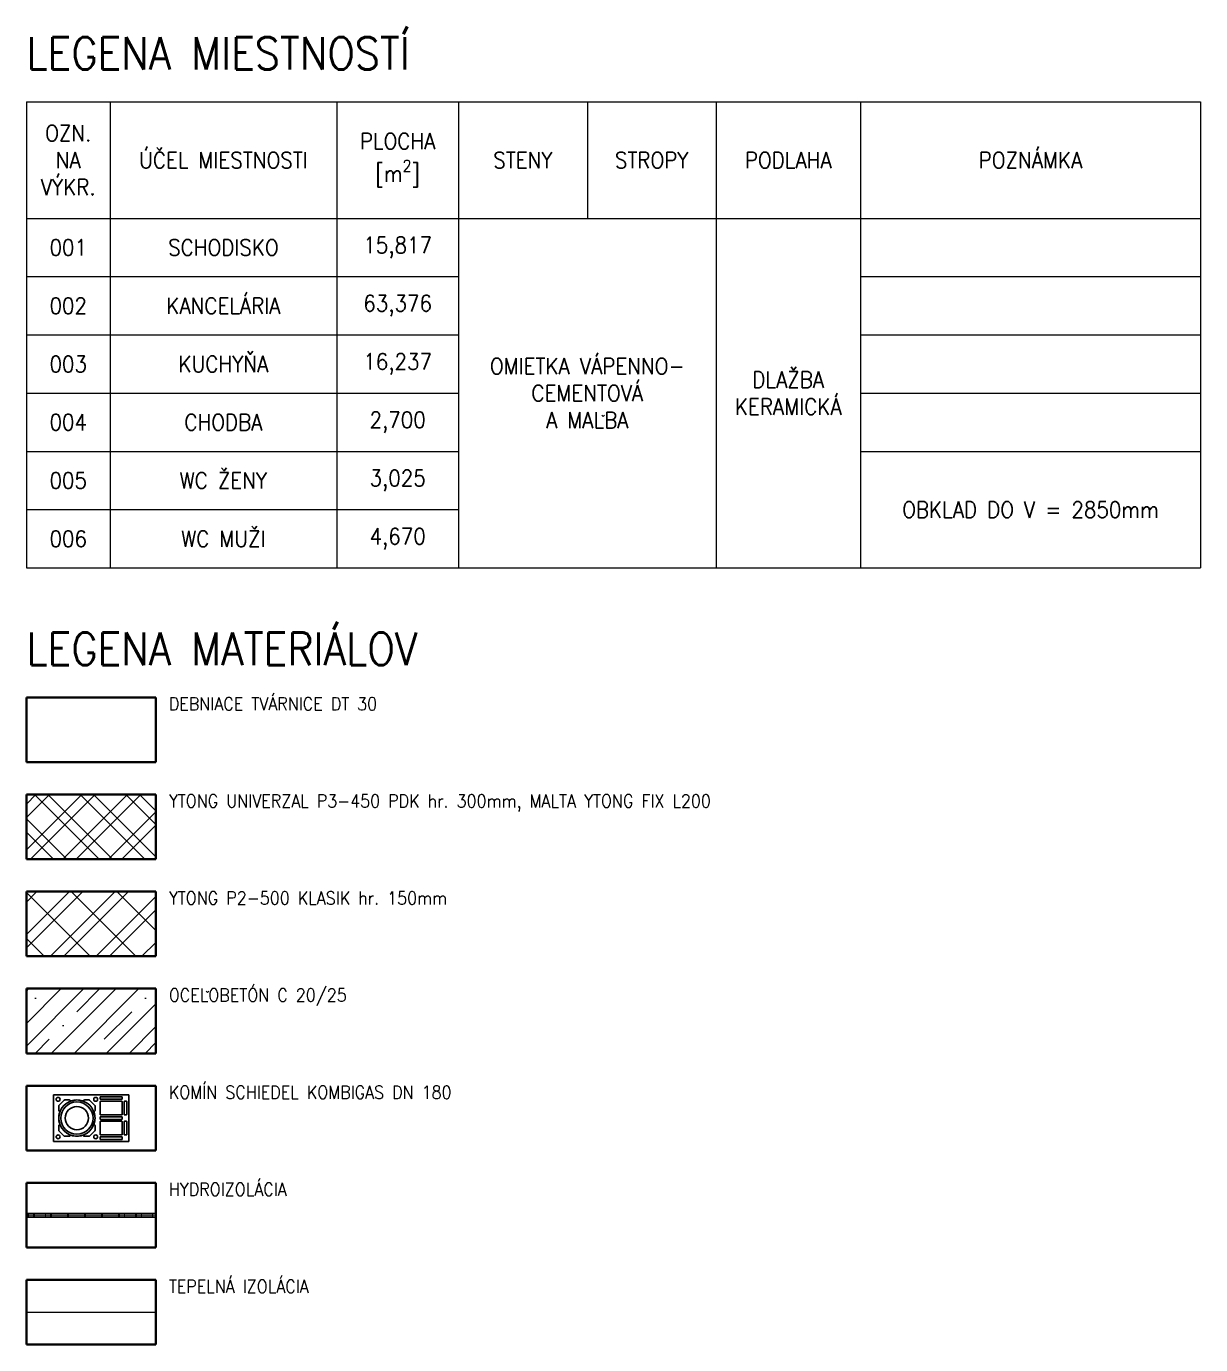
# Model space of a CAD drawing. Header units: millimetres. Extents: x 5932 to 41776, y 4339 to 21815.
# Drawn here: x 32709 to 41776, y 9125 to 19309 of the extents above; entities that cross this region are included whole.
import ezdxf

# ---------------------------------------------------------------- set-up
doc = ezdxf.new("R2010")
doc.units = ezdxf.units.MM
doc.header["$MEASUREMENT"] = 0
doc.linetypes.add('ACAD_ISO03W100', pattern=[30, 12, -18])
for name, color, linetype, lineweight in [('0.18', 51, 'Continuous', 18), ('0.25', 255, 'Continuous', 25), ('0.35', 6, 'Continuous', 35), ('0.6', 10, 'Continuous', 60), ('Hydroizolácia', 50, 'ACAD_ISO03W100', 50)]:
    doc.layers.add(name, color=color, linetype=linetype, lineweight=lineweight)
doc.styles.add('MyTextStyle', font='romans.shx', dxfattribs={"width": 0.9})
doc.linetypes.add('TEPELNAIZOLACIA', pattern='A,0.004,[1,tepelnaizolacia,S=1,R=360,X=0,Y=0],-400', length=400.004)

msp = doc.modelspace()

# ---------------------------------------------------------------- hatches: boundary and pattern name
at = {"layer": '0.18'}
h = msp.add_hatch(dxfattribs=at)
h.set_pattern_fill('MURIVOVYSOKAPEVNOST', color=256, scale=250, pattern_type=2)
h.set_pattern_definition([(45, (883.63, 2585.85), (0, 353.5534), []), (45, (1133.63, 2585.85), (0, 353.5534), []), (135, (883.63, 2585.85), (-353.5534, 3e-14), []), (135, (1133.63, 2585.85), (-353.5534, 3e-14), [])])
h.paths.add_polyline_path([(33709, 12875.3), (33709, 13375.3), (32709, 13375.3), (32709, 12875.3)])
at = {"layer": '0.18', "ltscale": 2}
h = msp.add_hatch(dxfattribs=at)
h.set_pattern_fill('MURIVOSTREDNAPEVNOST', color=256, scale=250, pattern_type=2)
h.set_pattern_definition([(45, (41.8, 28.84), (0, 353.5534), []), (45, (291.8, 28.84), (0, 353.5534), []), (135, (41.8, 28.84), (-353.5534, 3e-14), [])])
h.paths.add_polyline_path([(32709, 12625.3), (32709, 12125.3), (33709, 12125.3), (33709, 12625.3)])
h = msp.add_hatch(dxfattribs=at)
h.set_pattern_fill('BETONSVYSTUZOU', color=256, scale=300, pattern_type=2)
h.set_pattern_definition([(45, (341.8, 28.84), (0, 424.264), []), (45, (641.8, 28.84), (212.132, 636.396), [300, -150, 0, -150]), (45, (941.8, 28.84), (0, 424.264), [])])
h.paths.add_polyline_path([(32709, 11875.3), (32709, 11375.3), (33709, 11375.3), (33709, 11875.3)])

# ---------------------------------------------------------------- linework, layer by layer
for p, q in [((32709, 18725.3), (41775.9, 18725.3)), ((32709, 18725.3), (32709, 15125.3)), ((33355.6, 18725.3), (33355.6, 15125.3)), ((35105.5, 18725.3), (35105.5, 15125.3)), ((36046.2, 18725.3), (36046.2, 15125.3)), ((37040.4, 18725.3), (37040.4, 17825.3)), ((38034.7, 18725.3), (38034.7, 15125.3)), ((39149, 18725.3), (39149, 15125.3)), ((41775.9, 18725.3), (41775.9, 15125.3)), ((32709, 17825.3), (41775.9, 17825.3)), ((32709, 17375.3), (36046.2, 17375.3)), ((39149, 17375.3), (41775.9, 17375.3)), ((32709, 16925.3), (36046.2, 16925.3)), ((39149, 16925.3), (41775.9, 16925.3)), ((32709, 16475.3), (36046.2, 16475.3)), ((39149, 16475.3), (41775.9, 16475.3)), ((32709, 16025.3), (36046.2, 16025.3)), ((39149, 16025.3), (41775.9, 16025.3)), ((32709, 15575.3), (36046.2, 15575.3)), ((32709, 15125.3), (41775.9, 15125.3))]:
    msp.add_line(p, q, dxfattribs=at)
at = {"layer": '0.18', "ltscale": 0.125}
for p, q in [((32709, 10140.3), (33709, 10140.3)), ((32709, 10110.3), (33709, 10110.3))]:
    msp.add_line(p, q, dxfattribs=at)
at = {"layer": '0.18', "linetype": 'TEPELNAIZOLACIA', "ltscale": 0.005}
msp.add_line((32709, 9375.3), (33709, 9375.3), dxfattribs=at)
at = {"layer": '0.25', "ltscale": 2}
for p, q in [((37152.4, 16305.8), (37163, 16295.1)), ((37163, 16295.1), (37173.6, 16305.8))]:
    msp.add_line(p, q, dxfattribs=at)
at = {"layer": '0.25'}
for p, q in [((34096.5, 11855.8), (34107.1, 11845.2)), ((34107.1, 11845.2), (34117.7, 11855.8)), ((32998.4, 11012.4), (32961.9, 10975.9)), ((33039.7, 11015.3), (33005.4, 11015.3)), ((33050.2, 11008.9), (33046.8, 11012.4)), ((33151.2, 11012.4), (33147.8, 11008.9)), ((33192.5, 11015.3), (33158.3, 11015.3)), ((33236, 10975.9), (33199.6, 11012.4)), ((32959, 10968.8), (32959, 10934.6)), ((32961.9, 10927.5), (32965.3, 10924.1)), ((33232.6, 10924.1), (33236, 10927.5)), ((33239, 10934.6), (33239, 10968.8)), ((32959, 10816), (32959, 10781.8)), ((32965.3, 10826.5), (32961.9, 10823.1)), ((33236, 10823.1), (33232.6, 10826.5)), ((33239, 10781.8), (33239, 10816)), ((32961.9, 10774.7), (32998.4, 10738.2)), ((33005.4, 10735.3), (33039.7, 10735.3)), ((33046.8, 10738.2), (33050.2, 10741.7)), ((33147.8, 10741.7), (33151.2, 10738.2)), ((33158.3, 10735.3), (33192.5, 10735.3)), ((33199.6, 10738.2), (33236, 10774.7))]:
    msp.add_line(p, q, dxfattribs=at)
at = {"layer": '0.25', "ltscale": 5}
for p, q in [((32919, 11055.3), (33499, 11055.3)), ((32919, 10695.3), (32919, 11055.3)), ((33499, 11055.3), (33499, 10695.3)), ((33499, 10695.3), (32919, 10695.3))]:
    msp.add_line(p, q, dxfattribs=at)
at = {"layer": '0.25'}
for points in [[(33279, 11023.3), (33279, 11037.3, -0.4142136), (33282, 11040.3), (33446, 11040.3, -0.4142136), (33449, 11037.3), (33449, 11023.3, -0.4142136), (33446, 11020.3), (33282, 11020.3, -0.4142136)], [(33464, 10903.3), (33464, 11002.3, -0.4142136), (33467, 11005.3), (33481, 11005.3, -0.4142136), (33484, 11002.3), (33484, 10903.3, -0.4142136), (33481, 10900.3), (33467, 10900.3, -0.4142136)], [(33279, 10868.3), (33279, 10882.3, -0.4142136), (33282, 10885.3), (33446, 10885.3, -0.4142136), (33449, 10882.3), (33449, 10868.3, -0.4142136), (33446, 10865.3), (33282, 10865.3, -0.4142136)], [(33464, 10748.3), (33464, 10847.3, -0.4142136), (33467, 10850.3), (33481, 10850.3, -0.4142136), (33484, 10847.3), (33484, 10748.3, -0.4142136), (33481, 10745.3), (33467, 10745.3, -0.4142136)], [(33279, 10713.3), (33279, 10727.3, -0.4142136), (33282, 10730.3), (33446, 10730.3, -0.4142136), (33449, 10727.3), (33449, 10713.3, -0.4142136), (33446, 10710.3), (33282, 10710.3, -0.4142136)]]:
    msp.add_lwpolyline(points, format="xyb", close=True, dxfattribs=at)
at = {"layer": '0.25', "ltscale": 5}
for points in [[(33279, 10903.3), (33279, 11002.3, -0.4142136), (33282, 11005.3), (33446, 11005.3, -0.4142136), (33449, 11002.3), (33449, 10903.3, -0.4142136), (33446, 10900.3), (33282, 10900.3, -0.4142136)], [(33279, 10748.3), (33279, 10847.3, -0.4142136), (33282, 10850.3), (33446, 10850.3, -0.4142136), (33449, 10847.3), (33449, 10748.3, -0.4142136), (33446, 10745.3), (33282, 10745.3, -0.4142136)]]:
    msp.add_lwpolyline(points, format="xyb", close=True, dxfattribs=at)
at = {"layer": '0.25'}
for centre, radius in [((32954, 11020.3), 15), ((33099, 10875.3), 140), ((33244, 11020.3), 15), ((33099, 10875.3), 90), ((32954, 10730.3), 15), ((33244, 10730.3), 15)]:
    msp.add_circle(centre, radius, dxfattribs=at)
at = {"layer": '0.25', "ltscale": 1.3}
msp.add_circle((33099, 10875.3), 124.6, dxfattribs=at)
at = {"layer": '0.25'}
for centre, radius, start, end in [((33005.4, 11005.3), 10, 90, 135), ((33039.7, 11005.3), 10, 45, 90), ((33053, 11011.8), 4, 225, 288.6122), ((33099, 10875.3), 140, 90, 108.6122), ((33099, 10875.3), 140, 71.3878, 90), ((33144.9, 11011.8), 4, 251.3878, 315), ((33158.3, 11005.3), 10, 90, 135), ((33192.5, 11005.3), 10, 45, 90), ((32969, 10968.8), 10, 135, 180), ((32969, 10934.6), 10, 180, 225), ((33099, 10875.3), 140, 161.3878, 180), ((32962.5, 10921.3), 4, 341.3878, 45), ((33235.4, 10921.3), 4, 135, 198.6122), ((33099, 10875.3), 140, 0, 18.6122), ((33229, 10968.8), 10, 0, 45), ((33229, 10934.6), 10, 315, 0), ((33099, 10875.3), 140, 180, 198.6122), ((32969, 10816), 10, 135, 180), ((32962.5, 10829.3), 4, 315, 18.6122), ((33235.4, 10829.3), 4, 161.3878, 225), ((33099, 10875.3), 140, 341.3878, 0), ((33229, 10816), 10, 0, 45), ((32969, 10781.8), 10, 180, 225), ((33005.4, 10745.3), 10, 225, 270), ((33039.7, 10745.3), 10, 270, 315), ((33053, 10738.8), 4, 71.3878, 135), ((33099, 10875.3), 140, 251.3878, 270), ((33099, 10875.3), 140, 270, 288.6122), ((33144.9, 10738.8), 4, 45, 108.6122), ((33158.3, 10745.3), 10, 225, 270), ((33192.5, 10745.3), 10, 270, 315), ((33229, 10781.8), 10, 315, 0)]:
    msp.add_arc(centre, radius, start, end, dxfattribs=at)
at = {"layer": '0.35', "ltscale": 2}
for p, q in [((32709, 14125.3), (33709, 14125.3)), ((32709, 14125.3), (32709, 13625.3)), ((33709, 13625.3), (33709, 14125.3)), ((32709, 13625.3), (33709, 13625.3)), ((32709, 13375.3), (33709, 13375.3)), ((32709, 13375.3), (32709, 12875.3)), ((33709, 12875.3), (33709, 13375.3)), ((32709, 12875.3), (33709, 12875.3)), ((32709, 12625.3), (33709, 12625.3)), ((32709, 12625.3), (32709, 12125.3)), ((33709, 12125.3), (33709, 12625.3)), ((32709, 12125.3), (33709, 12125.3)), ((32709, 11875.3), (33709, 11875.3)), ((32709, 11875.3), (32709, 11375.3)), ((33709, 11375.3), (33709, 11875.3)), ((32709, 11375.3), (33709, 11375.3)), ((32709, 11125.3), (33709, 11125.3)), ((32709, 11125.3), (32709, 10625.3)), ((33709, 10625.3), (33709, 11125.3)), ((32709, 10625.3), (33709, 10625.3)), ((32709, 10375.3), (33709, 10375.3)), ((32709, 10375.3), (32709, 9875.3)), ((33709, 9875.3), (33709, 10375.3)), ((32709, 9875.3), (33709, 9875.3)), ((32709, 9625.3), (33709, 9625.3)), ((32709, 9625.3), (32709, 9125.3)), ((33709, 9125.3), (33709, 9625.3)), ((32709, 9125.3), (33709, 9125.3))]:
    msp.add_line(p, q, dxfattribs=at)
at = {"layer": 'Hydroizolácia', "ltscale": 0.125}
msp.add_line((32709, 10125.3), (33709, 10125.3), dxfattribs=at)

# ---------------------------------------------------------------- texts
at = {"layer": '0.25', "char_height": 125, "attachment_point": 5, "style": 'MyTextStyle'}
for s, width, heights, insert in [('{\\Fromans|c238;OZN.\\PNA\\PVÝKR.}', 393.071, [0], (33032.3, 18275.3)), ('\\A1;{\\Fromans|c238;PLOCHA\\P[m\\H0.7x;\\S2^ ;\\H1.42857x;]}', 393.071, [0], (35575.8, 18275.3)), ('{\\Fromans|c238;ÚČEL MIESTNOSTI}', 1584.961, [196.9], (34230.6, 18275.3)), ('{\\Fromans|c238;STENY}', 393.071, [0], (36543.3, 18275.3)), ('{\\Fromans|c238;STROPY}', 393.071, [0], (37537.6, 18275.3)), ('{\\Fromans|c238;PODLAHA}', 393.071, [0], (38591.8, 18275.3)), ('{\\Fromans|c238;POZNÁMKA}', 393.071, [0], (40462.4, 18275.3)), ('{\\Fromans|c238;SCHODISKO}', 1584.961, [196.9], (34230.6, 17600.3)), ('{\\FROMANS|C238;KANCELÁRIA}', 1584.961, [196.9], (34230.6, 17150.3)), ('{\\FROMANS|C238;KUCHYŇA}', 1584.961, [196.9], (34230.6, 16700.3)), ('{\\Fromans|c238;CHODBA}', 1584.961, [196.9], (34230.6, 16250.3)), ('{\\Fromans|c238;WC ŽENY}', 1584.961, [196.9], (34230.6, 15800.3)), ('{\\Fromans|c238;OBKLAD DO V = 2850mm}', 2299.014, [0], (40462.4, 15575.3)), ('{\\Fromans|c238;WC MUŽI}', 1584.961, [196.9], (34230.6, 15350.3))]:
    msp.add_mtext_dynamic_manual_height_columns(s, width=width, gutter_width=500, heights=heights, dxfattribs=dict(at, insert=insert))
at = {"layer": '0.25', "ltscale": 2, "style": 'MyTextStyle'}
for s, width, heights, insert, char_height, attachment_point in [('{\\Fromans|c238;001}', 254.269, [0], (33032.3, 17600.3), 125, 5), ('{\\Fromans|c238;15,817}', 254.269, [0], (35575.8, 17600.3), 125, 5), ('{\\Fromans|c238;002}', 254.269, [0], (33032.3, 17150.3), 125, 5), ('{\\Fromans|c238;63,376}', 254.269, [0], (35575.8, 17150.3), 125, 5), ('{\\Fromans|c238;003}', 254.269, [0], (33032.3, 16700.3), 125, 5), ('{\\Fromans|c238;16,237}', 254.269, [0], (35575.8, 16700.3), 125, 5), ('{\\Fromans|c238;OMIETKA VÁPENNO-\\PCEMENTOVÁ\\PA MALBA}', 1683.932, [0], (37040.4, 16475.3), 125, 5), ('{\\Fromans|c238;DLAŽBA\\PKERAMICKÁ}', 495.942, [0], (38591.8, 16475.3), 125, 5), ('{\\Fromans|c238;004}', 254.269, [0], (33032.3, 16250.3), 125, 5), ('{\\Fromans|c238;2,700}', 254.269, [0], (35575.8, 16250.3), 125, 5), ('{\\Fromans|c238;005}', 254.269, [0], (33032.3, 15800.3), 125, 5), ('{\\Fromans|c238;3,025}', 254.269, [0], (35575.8, 15800.3), 125, 5), ('{\\Fromans|c238;006}', 254.269, [0], (33032.3, 15350.3), 125, 5), ('{\\Fromans|c238;4,670}', 254.269, [0], (35575.8, 15350.3), 125, 5), ('{\\FROMANS|C238;DEBNIACE TVÁRNICE DT 30}', 5339.999, [118.5], (33809, 14125.3), 100, 1), ('YTONG UNIVERZAL P3-450 PDK {\\Fromans|c238;hr}. 300{\\Fromans|c238;mm}, MALTA YTONG FIX L200', 5339.999, [0], (33809, 13375.3), 100, 1), ('YTONG P2-500 KLASIK {\\Fromans|c238;hr}. 150{\\Fromans|c238;mm}', 5339.999, [0], (33809, 12625.3), 100, 1), ('{\\FROMANS|C238;OCELOBETÓN C 20/25}', 5339.999, [0], (33809, 11875.3), 100, 1), ('KOMÍN SCHIEDEL KOMBIGAS{\\Fromans|c238; DN 180}', 5339.999, [215.7], (33809, 11125.3), 100, 1), ('{\\FROMANS|C238;HYDROIZOLÁCIA}', 5339.999, [215.7], (33809, 10375.3), 100, 1), ('{\\FROMANS|C238;TEPELNÁ IZOLÁCIA}', 5339.999, [215.7], (33809, 9625.3), 100, 1)]:
    msp.add_mtext_dynamic_manual_height_columns(s, width=width, gutter_width=500, heights=heights, dxfattribs=dict(at, insert=insert, char_height=char_height, attachment_point=attachment_point))
at = {"layer": '0.6', "ltscale": 2, "char_height": 250, "attachment_point": 7, "style": 'MyTextStyle'}
for s, insert in [('{\\FROMANS|C238;LEGENA MIESTNOSTÍ}', (32709, 18975.3)), ('{\\Fromans|c238;LEGENA MATERIÁLOV}', (32709, 14375.3))]:
    msp.add_mtext_dynamic_manual_height_columns(s, width=3444.891, gutter_width=500, heights=[0], dxfattribs=dict(at, insert=insert))

doc.saveas('drawing.dxf')
